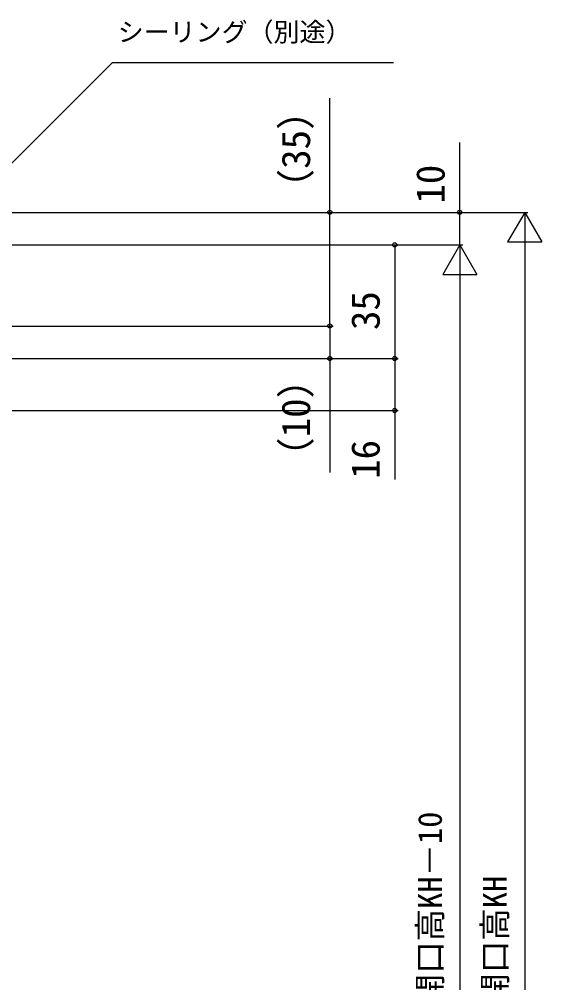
# Model space of a CAD drawing. Units: millimetres, scale not verified. Extents: x -525 to 525, y -783 to 779.
# Drawn here: x -104.6 to 56.2, y 66 to 362.7 of the extents above; entities that cross this region are included whole.
import ezdxf
from ezdxf.enums import TextEntityAlignment as Align

# ---------------------------------------------------------------- set-up
doc = ezdxf.new("R2010")
doc.units = ezdxf.units.MM
doc.header["$LTSCALE"] = 4
doc.layers.add('0-6_YKK_D', color=6, linetype='Continuous')
doc.styles.add('ＭＳ ゴシック', font='')
doc.styles.get('ＭＳ ゴシック').set_extended_font_data('MS Gothic')

msp = doc.modelspace()

# ---------------------------------------------------------------- linework, layer by layer
at = {"layer": '0-6_YKK_D'}
for p, q in [((-165.3, 303.201), (31.998, 303.201)), ((-165.3, 303.201), (51.998, 303.201)), ((-125.5, 303.201), (-8.002, 303.201)), ((50.998, 303.201), (45.748, 294.108)), ((50.998, 303.201), (56.248, 294.108)), ((50.998, 303.201), (50.998, 285.015)), ((45.748, 294.108), (56.248, 294.108)), ((-189, 293.201), (31.998, 293.201)), ((-189, 293.201), (11.998, 293.201)), ((-189, 293.201), (31.998, 293.201)), ((10.998, 293.201), (10.998, 258.201)), ((30.998, 293.201), (25.748, 284.107)), ((30.998, 293.201), (36.248, 284.107)), ((30.998, 293.201), (30.998, 275.014)), ((50.998, 292.701), (50.998, -146.299)), ((25.748, 284.107), (36.248, 284.107)), ((30.998, 282.701), (30.998, -146.299)), ((-125.8, 268.201), (-8.002, 268.201)), ((-125.8, 268.201), (-8.002, 268.201)), ((-189, 258.201), (11.998, 258.201)), ((-189, 258.201), (11.998, 258.201)), ((-189, 258.201), (-8.002, 258.201)), ((-207, 242.201), (11.998, 242.201))]:
    msp.add_line(p, q, dxfattribs=at)
for points in [[(-124.792, 300.493), (-122.989, 302.296), (-75.935, 349.351), (10.65, 349.351)], [(-9.002, 268.201), (-9.002, 303.201), (-9.002, 338.319)], [(30.998, 293.201), (30.998, 303.201), (30.998, 324.751)], [(-9.002, 268.201), (-9.002, 258.201), (-9.002, 223.082)], [(10.998, 258.201), (10.998, 242.201), (10.998, 220.992)]]:
    msp.add_lwpolyline(points, dxfattribs=at)
for centre in [(-9.002, 303.201), (30.998, 303.201), (10.998, 293.201), (-9.002, 268.201), (-9.002, 268.201), (-9.002, 258.201), (10.998, 258.201), (10.998, 258.201), (10.998, 242.201)]:
    msp.add_circle(centre, 0.637, dxfattribs=at)

# ---------------------------------------------------------------- texts
at = {"layer": '0-6_YKK_D', "style": 'ＭＳ ゴシック'}
msp.add_text('シーリング（別途）', height=5.865, dxfattribs=at).set_placement((-74.324, 354.056), align=Align.BOTTOM_LEFT)
for s, height, p in [('（35）', 8.798, (-12.434, 304.614)), ('10', 8.798, (28.998, 305.91)), ('35', 8.798, (8.998, 266.973)), ('（10）', 8.798, (-12.434, 221.946)), ('16', 8.798, (8.998, 221.151)), ('新設ドア枠H＝既設ドア枠開口高KH－10', 7.331, (27.691, -56.231)), ('既設ドア枠開口高KH', 7.331, (47.691, 8.968))]:
    msp.add_text(s, height=height, rotation=90, dxfattribs=at).set_placement(p, align=Align.BOTTOM_LEFT)

doc.saveas('drawing.dxf')
